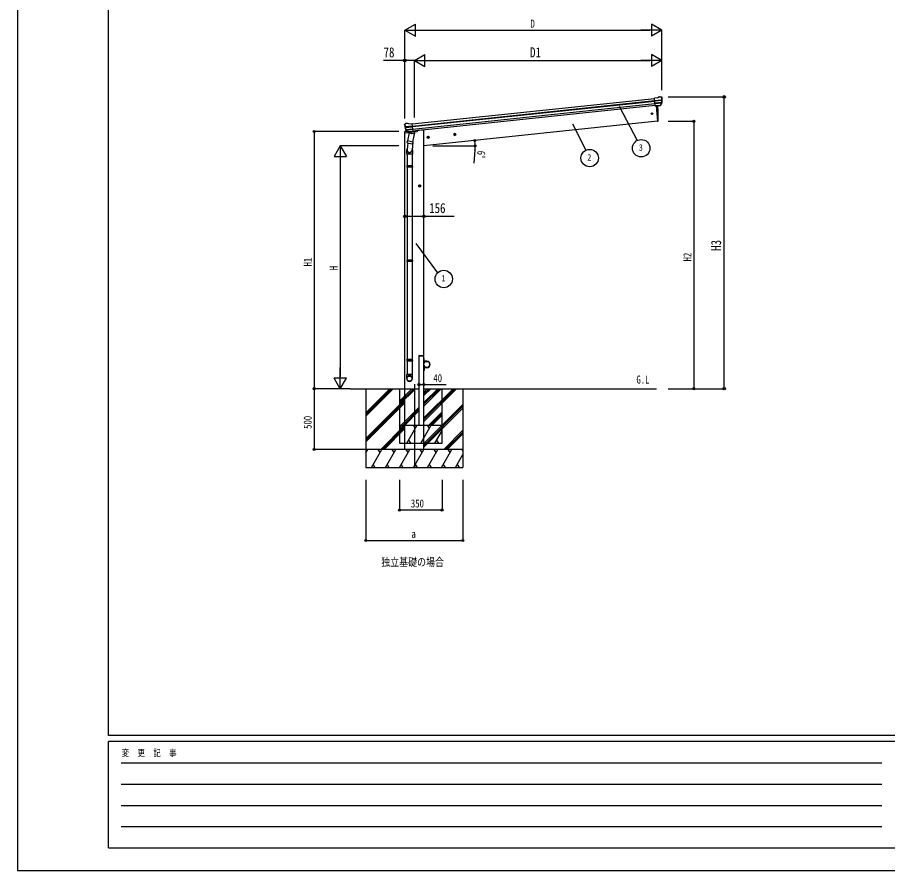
# Model space of a CAD drawing. Units: millimetres, scale not verified. Extents: x -10512 to 10512, y -7425 to 7425.
# Drawn here: x -10512 to -3341, y -7425 to -396 of the extents above; entities that cross this region are included whole.
import ezdxf
from ezdxf.enums import TextEntityAlignment as Align

# ---------------------------------------------------------------- set-up
doc = ezdxf.new("R2010")
doc.units = ezdxf.units.MM
doc.header["$LTSCALE"] = 30
for name, color, linetype in [('0-2_USER1', 3, 'Continuous'), ('0-3_YKK_12', 2, 'Continuous'), ('0-4_YKK_13', 4, 'Continuous'), ('0-5_YKK_A1', 4, 'Continuous'), ('0-6_YKK_D', 6, 'Continuous'), ('0-7_YKK_ZWAK', 7, 'Continuous')]:
    doc.layers.add(name, color=color, linetype=linetype)
doc.styles.add('ＭＳ ゴシック', font='')
doc.styles.get('ＭＳ ゴシック').set_extended_font_data('MS Gothic')

msp = doc.modelspace()

# ---------------------------------------------------------------- linework, layer by layer
at = {"layer": '0-3_YKK_12'}
msp.add_line((-7241.08, -3416.55), (-7241.08, -4109.87), dxfattribs=at)
at = {"layer": '0-4_YKK_13'}
for p, q in [((-5236.28, -1058.27), (-5262.8, -1061.05)), ((-5256.01, -1125.61), (-5262.8, -1061.05)), ((-5260.64, -1081.58), (-5200.9, -1075.3)), ((-5209.96, -1049.47), (-5209.96, -1049.47)), ((-5206.29, -1050.55), (-5206.3, -1050.55)), ((-5206.29, -1050.55), (-5201.98, -1054.05)), ((-5201.98, -1054.05), (-5201.11, -1054.75)), ((-5199.73, -1058.45), (-5200.04, -1056.6)), ((-5200.42, -1081.17), (-5260.03, -1087.44)), ((-5201.26, -1097.93), (-5258.29, -1103.92)), ((-5202.65, -1102.59), (-5257.82, -1108.39)), ((-5212.66, -1120.82), (-5256.04, -1125.38)), ((-5256.01, -1125.61), (-5246.07, -1124.56)), ((-5249.13, -1124.88), (-5235.74, -1252.27)), ((-5246.07, -1124.56), (-5245.8, -1124.62)), ((-5245.8, -1124.62), (-5220.47, -1121.96)), ((-5220.47, -1121.96), (-5220.21, -1121.84)), ((-5220.21, -1121.84), (-5212.52, -1121.03)), ((-5211.21, -1119.17), (-5201.76, -1100.87)), ((-5210.16, -1119.59), (-5200.04, -1101.34)), ((-7321.12, -1281.41), (-7321.2, -1279.54)), ((-7319.84, -1276.65), (-7320.53, -1277.51)), ((-7316.34, -1272.33), (-7319.84, -1276.65)), ((-7316.34, -1272.33), (-7316.34, -1272.32)), ((-7312.98, -1270.5), (-7312.97, -1270.5)), ((-7285.41, -1273.64), (-7258.88, -1270.85)), ((-7252.1, -1335.4), (-7258.88, -1270.85)), ((-5235.74, -1252.27), (-5233.69, -1251.98)), ((-7320.83, -1340), (-7321.73, -1346.84)), ((-7321.73, -1346.84), (-7288, -1343.29)), ((-7301.32, -1335.64), (-7318.17, -1337.41)), ((-7256.73, -1291.38), (-7316.47, -1297.66)), ((-7315.71, -1303.5), (-7256.11, -1297.23)), ((-7298.21, -1339.06), (-7311.9, -1323.3)), ((-7311.41, -1319.71), (-7254.38, -1313.72)), ((-7297.26, -1338.42), (-7310.31, -1322.48)), ((-7309.08, -1323.98), (-7253.91, -1318.18)), ((-7284.77, -1348.34), (-7298.13, -1414)), ((-7287.9, -1339.17), (-7295.59, -1339.97)), ((-7295.5, -1339.74), (-7252.12, -1335.18)), ((-7294.75, -1339.98), (-7293.19, -1339.81)), ((-7293.19, -1339.81), (-7255.65, -1335.87)), ((-7291.39, -1340.28), (-7291.54, -1341.01)), ((-7290.93, -1342.14), (-7266.17, -1351.89)), ((-7287.63, -1339.23), (-7287.9, -1339.17)), ((-7262.3, -1336.57), (-7287.63, -1339.23)), ((-7239.89, -1357.47), (-7284.77, -1348.34)), ((-7282.59, -1345.42), (-7283.25, -1348.65)), ((-7261.78, -1336.9), (-7264.7, -1351.25)), ((-7262.05, -1336.45), (-7262.3, -1336.57)), ((-7252.1, -1335.4), (-7262.05, -1336.45)), ((-7255.65, -1335.87), (-7254.08, -1335.7)), ((-7253.24, -1423.13), (-7239.89, -1357.47)), ((-7252.27, -1333.82), (-7251.34, -1334.01)), ((-7251.34, -1334.01), (-7240.14, -1350.93)), ((-7247.98, -1339.08), (-7218.72, -1336.01)), ((-7240.14, -1350.93), (-7241.41, -1357.16)), ((-7213.86, -1328.46), (-7214.28, -1331.69)), ((-7295.72, -1429.28), (-7301.28, -1485.01)), ((-7300.6, -1426.24), (-7298.11, -1414)), ((-7300.39, -1427.64), (-7300.39, -1427.64)), ((-7299.06, -1428.6), (-7258.1, -1436.94)), ((-7253.24, -1423.13), (-7298.13, -1414)), ((-7252.81, -1420.99), (-7259.46, -1488.73)), ((-7253.26, -1423.12), (-7255.79, -1435.6)), ((-7303.43, -1522.17), (-7303.43, -1487.82)), ((-7257.43, -1487.51), (-7257.43, -1522.17)), ((-7257.43, -1522.17), (-7303.43, -1522.17)), ((-7301.43, -1522.17), (-7301.43, -1618.91)), ((-7259.43, -1522.17), (-7259.43, -1618.91)), ((-7303.43, -1620.91), (-7302.43, -1618.91)), ((-7257.43, -1620.91), (-7303.43, -1620.91)), ((-7257.43, -1628.91), (-7303.43, -1628.91)), ((-7258.43, -1618.91), (-7302.43, -1618.91)), ((-7258.43, -1630.91), (-7302.43, -1630.91)), ((-7301.43, -1630.91), (-7301.43, -2394.79)), ((-7259.43, -1630.91), (-7259.43, -2394.79)), ((-7257.43, -1620.91), (-7258.43, -1618.91)), ((-7257.43, -1628.91), (-7258.43, -1630.91)), ((-7257.43, -1620.91), (-7257.43, -1628.91)), ((-7303.43, -2396.79), (-7302.43, -2394.79)), ((-7257.43, -2396.79), (-7303.43, -2396.79)), ((-7257.43, -2404.79), (-7303.43, -2404.79)), ((-7258.43, -2394.79), (-7302.43, -2394.79)), ((-7258.43, -2406.79), (-7302.43, -2406.79)), ((-7301.43, -2406.79), (-7301.43, -3215.29)), ((-7259.43, -2406.79), (-7259.43, -3215.29)), ((-7257.43, -2396.79), (-7258.43, -2394.79)), ((-7257.43, -2404.79), (-7258.43, -2406.79)), ((-7257.43, -2396.79), (-7257.43, -2404.79)), ((-7303.43, -3217.29), (-7302.43, -3215.29)), ((-7257.43, -3217.29), (-7303.43, -3217.29)), ((-7257.43, -3225.29), (-7303.43, -3225.29)), ((-7258.43, -3215.29), (-7302.43, -3215.29)), ((-7258.43, -3227.29), (-7302.43, -3227.29)), ((-7301.43, -3227.29), (-7301.43, -3337.29)), ((-7259.43, -3227.29), (-7259.43, -3337.29)), ((-7257.43, -3217.29), (-7258.43, -3215.29)), ((-7257.43, -3225.29), (-7258.43, -3227.29)), ((-7257.43, -3217.29), (-7257.43, -3225.29)), ((-7203.58, -3184.84), (-7203.49, -3183.28)), ((-7202.59, -3184.84), (-7203.58, -3184.84)), ((-7202.59, -3184.84), (-7163.58, -3184.84)), ((-7202.49, -3182.34), (-7163.68, -3182.34)), ((-7163.08, -3204.84), (-7161.08, -3204.84)), ((-7163.08, -3204.84), (-7163.08, -3227.54)), ((-7161.08, -3227.54), (-7161.08, -3204.84)), ((-7163.08, -3304.84), (-7163.08, -3282.14)), ((-7138.08, -3227.54), (-7161.08, -3227.54)), ((-7161.08, -3229.54), (-7138.08, -3229.54)), ((-7161.08, -3280.14), (-7138.08, -3280.14)), ((-7161.08, -3282.14), (-7161.08, -3304.84)), ((-7138.08, -3282.14), (-7161.08, -3282.14)), ((-7303.43, -3371.43), (-7303.43, -3337.29)), ((-7257.43, -3337.29), (-7303.43, -3337.29)), ((-7257.43, -3371.43), (-7257.43, -3337.29)), ((-7163.08, -3304.84), (-7161.08, -3304.84))]:
    msp.add_line(p, q, dxfattribs=at)
for points in [[(-5236.28, -1058.27), (-5224.68, -1051.3), (-5224.68, -1051.3)], [(-5223.45, -1050.88), (-5223.45, -1050.88), (-5209.96, -1049.47)], [(-7299.49, -1269.08), (-7299.49, -1269.08), (-7312.97, -1270.5)], [(-7285.41, -1273.64), (-7298.2, -1269.23), (-7298.2, -1269.23)], [(-7303.43, -1620.91), (-7303.43, -1628.91), (-7302.43, -1630.91)], [(-7303.43, -2396.79), (-7303.43, -2404.79), (-7302.43, -2406.79)], [(-7303.43, -3217.29), (-7303.43, -3225.29), (-7302.43, -3227.29)], [(-7162.68, -3183.28), (-7162.58, -3184.84), (-7163.58, -3184.84)]]:
    msp.add_lwpolyline(points, dxfattribs=at)
for centre, radius in [((-5282.54, -1189.72), 6.5), ((-7240.83, -3804.79), 5)]:
    msp.add_circle(centre, radius, dxfattribs=at)
for centre, radius, start, end in [((-5223.13, -1053.87), 3, 96.02369, 120.97631), ((-5209.44, -1054.44), 5, 51.04426, 95.95574), ((-5393.28, -1080.1), 192.44, 1.4271, 6.57578), ((-5155.63, -1073.19), 45.32, 182.67122, 185.64518), ((-5400.62, -1079.56), 202, 354.13916, 6), ((-6130.35, -1212.06), 900, 357.63919, 5.64986), ((-5212.78, -1118.14), 2.99, 285.2717, 331.00739), ((-5204.43, -1099.49), 3, 332.69111, 354.20009), ((-5400.62, -1079.56), 200.2, 354.20009, 359.53883), ((-5200.24, -1082.51), 1.35, 95.1605, 97.91927), ((-5197.63, -1080.95), 2.74, 179.02151, 184.43412), ((-5202.66, -1099.88), 3, 331, 354.13916), ((-7120.23, -1260.3), 202, 186, 197.86084), ((-7127.29, -1262.35), 192.44, 185.42422, 190.5729), ((-7312.45, -1275.47), 5, 96.04426, 140.95574), ((-7299.18, -1272.07), 3, 71.02369, 95.97631), ((-5234.11, -1249.01), 3, 278, 357.63919), ((-7317.86, -1340.4), 3, 96, 172.5), ((-7361.19, -1305), 45.32, 6.35482, 9.32878), ((-7318.49, -1303.86), 2.74, 7.56588, 12.97849), ((-7315.62, -1304.85), 1.35, 94.08073, 96.8395), ((-7120.23, -1260.3), 200.2, 192.46117, 197.79991), ((-7309.64, -1321.33), 3, 197.86084, 221), ((-7307.99, -1320.58), 3, 197.79991, 219.30889), ((-7295.95, -1337.09), 2.99, 220.99261, 266.7283), ((-7294.8, -1339.48), 0.5, 240.73754, 276), ((-7291.88, -1340.18), 0.5, 348.5, 96), ((-7290.56, -1341.21), 1, 168.5, 248.5), ((-7265.7, -1350.97), 1.03, 242.53897, 344.46569), ((-7261.2, -1337.06), 0.604, 93.09842, 164.70595), ((-7254.13, -1335.21), 0.5, 276, 311.26246), ((-7219.24, -1331.04), 5, 276, 352.5), ((-7298.7, -1426.67), 1.95, 167.54017, 209.97766), ((-7298.66, -1426.64), 2, 209.90962, 258.5), ((-7273.43, -1487.82), 30, 177.45142, 180), ((-7257.7, -1434.98), 2, 258.5, 341.96843), ((-7202.49, -3183.34), 1, 90, 176.5), ((-7163.68, -3183.34), 1, 3.5, 90), ((-7161.08, -3227.54), 2, 180, 270), ((-7161.08, -3282.14), 2, 90, 180), ((-7138.08, -3254.84), 27.3, 270, 90), ((-7138.08, -3254.84), 25.3, 270, 90)]:
    msp.add_arc(centre, radius, start, end, dxfattribs=at)
for centre, major_axis, ratio, start_param, end_param in [((-5201.99, -1058.05), (-0.87, 5.91), 0.020485, 0.671432, 1.5691306), ((-5207.38, -1053.53), (5.88, -1.31), 0.24881, 0.460585, 0.4641038), ((-5203, -1057.08), (-2.34, 1.9), 0.995767, 3.9859716, 4.712389), ((-5212.97, -1117.84), (-0.11, 3), 0.642905, 3.2459383, 4.203928), ((-5212.84, -1118.05), (1.66, -2.51), 0.997631, 5.8041905, 5.8929484), ((-5212.91, -1117.94), (3.53, -2.11), 0.650902, 5.2561448, 5.3289554), ((-5210.54, -1117.59), (1.08, 3.13), 0.040856, 2.1135035, 2.1416249), ((-5398.31, -1101.51), (-20.92, 199.05), 0.994373, 4.7113789, 4.7277536), ((-7318.2, -1279.4), (1.9, 2.34), 0.995767, 1.5707963, 2.2972137), ((-7314.65, -1275.02), (-5.48, -2.51), 0.24881, 5.8190815, 5.8226003), ((-7318.99, -1280.56), (-0.38, 5.97), 0.020485, 4.7140547, 5.6117533), ((-7117.92, -1282.25), (-20.92, 199.05), 0.994373, 1.5554317, 1.5718064), ((-7298.25, -1337.01), (-1.71, 2.84), 0.040856, 4.1415604, 4.1696818), ((-7295.81, -1336.76), (-0.51, 2.96), 0.642905, 2.0792573, 3.037247), ((-7295.86, -1336.86), (-3.02, -2.79), 0.650902, 0.9542299, 1.0270405), ((-7295.9, -1336.98), (-1.1, -2.8), 0.997631, 0.3902369, 0.4789948), ((-7280.43, -1487.51), (23, 0), 0.996195, 2.621936, 6.6074797), ((-7280.43, -1487.51), (21, 0), 0.996195, 3.0215498, 6.2247991), ((-7280.43, -3369.69), (-23, 0), 0.996195, 3.1415927, 6.2831853), ((-7280.43, -3371.43), (-23, 0), 0.996195, 3.1415927, 6.2831853), ((-7280.43, -3371.43), (0, -23.43), 0.981806, 4.712389, 7.8539816)]:
    msp.add_ellipse(centre, major_axis=major_axis, ratio=ratio, start_param=start_param, end_param=end_param, dxfattribs=at)
msp.add_ellipse((-7280.43, -3371.43), major_axis=(21, 0), ratio=0.996195, dxfattribs=at)
at = {"layer": '0-5_YKK_A1'}
for p, q in [((-7258.68, -1272.84), (-5262.59, -1063.04)), ((-7256.69, -1291.73), (-5260.6, -1081.94)), ((-7256.26, -1295.91), (-5260.17, -1086.12)), ((-7254.16, -1315.77), (-5258.08, -1105.98)), ((-5256.32, -1122.71), (-7252.4, -1332.51)), ((-5249.13, -1124.88), (-5235.74, -1252.27)), ((-5235.74, -1252.27), (-7163.08, -1454.84)), ((-7318.58, -3954.79), (-7318.58, -1346.5)), ((-7163.08, -3954.79), (-7163.08, -1325.84)), ((-6898.13, -1359.63), (-6918.02, -1361.72)), ((-6908.86, -1353.21), (-6914.93, -1357.62)), ((-6914.93, -1357.62), (-6914.15, -1365.08)), ((-6907.03, -1370.62), (-6909.12, -1350.73)), ((-6902, -1356.26), (-6908.86, -1353.21)), ((-7116.92, -1382.62), (-7136.81, -1384.71)), ((-7127.65, -1376.2), (-7133.72, -1380.62)), ((-7133.72, -1380.62), (-7132.94, -1388.08)), ((-7132.94, -1388.08), (-7126.08, -1391.13)), ((-7125.82, -1393.61), (-7127.91, -1373.72)), ((-7120.8, -1379.26), (-7127.65, -1376.2)), ((-6914.15, -1365.08), (-6907.29, -1368.14)), ((-7187.08, -1784.4), (-7207.08, -1784.4)), ((-7197.08, -1776.89), (-7203.58, -1780.64)), ((-7203.58, -1780.64), (-7203.58, -1788.15)), ((-7203.58, -1788.15), (-7197.08, -1791.9)), ((-7197.08, -1794.4), (-7197.08, -1774.4)), ((-7190.58, -1780.64), (-7197.08, -1776.89)), ((-7203.08, -3184.84), (-7203.08, -3754.84)), ((-7163.08, -3184.84), (-7203.08, -3184.84)), ((-7163.08, -3754.84), (-7163.08, -3204.84)), ((-7769.72, -3454.84), (-7318.58, -3454.84)), ((-7641.08, -3681.42), (-7414.45, -3454.79)), ((-7641.08, -3667.27), (-7428.59, -3454.79)), ((-7641.08, -3653.13), (-7442.74, -3454.79)), ((-7641.08, -3454.84), (-7641.08, -4104.79)), ((-7363.08, -3454.84), (-7363.08, -3904.84)), ((-7363.08, -3557.19), (-7260.73, -3454.84)), ((-7363.08, -3571.33), (-7246.59, -3454.84)), ((-7363.08, -3585.48), (-7232.45, -3454.84)), ((-7363.08, -3454.84), (-7203.08, -3454.84)), ((-7163.08, -3511.78), (-7106.09, -3454.79)), ((-7163.08, -3497.64), (-7120.23, -3454.79)), ((-7163.08, -3483.5), (-7134.37, -3454.79)), ((-7163.08, -3454.84), (-5244.14, -3454.84)), ((-7163.08, -3723.92), (-6894.01, -3454.84)), ((-7163.08, -3709.77), (-6908.15, -3454.84)), ((-7163.08, -3695.63), (-6922.29, -3454.84)), ((-7163.08, -3597.61), (-7020.32, -3454.84)), ((-7163.08, -3583.47), (-7034.46, -3454.84)), ((-7163.08, -3569.32), (-7048.6, -3454.84)), ((-7013.08, -3904.84), (-7013.08, -3454.84)), ((-6841.08, -3454.84), (-6841.08, -4104.79)), ((-7641.08, -3865.26), (-7319.08, -3543.26)), ((-7641.08, -3879.4), (-7319.08, -3557.41)), ((-7641.08, -3893.55), (-7319.08, -3571.55)), ((-7163.08, -3907.76), (-6841.08, -3585.76)), ((-7348.61, -3754.84), (-7203.08, -3609.32)), ((-7334.46, -3754.84), (-7203.08, -3623.47)), ((-7320.32, -3754.84), (-7203.08, -3637.61)), ((-7163.08, -3921.9), (-6841.08, -3599.91)), ((-7163.08, -3936.05), (-6841.08, -3614.05)), ((-7122.33, -3754.84), (-7013.08, -3645.6)), ((-7108.19, -3754.84), (-7013.08, -3659.74)), ((-7094.05, -3754.84), (-7013.08, -3673.88)), ((-7518.53, -3954.84), (-7319.08, -3755.4)), ((-7504.39, -3954.84), (-7319.08, -3769.54)), ((-7490.25, -3954.84), (-7319.08, -3783.68)), ((-7363.08, -3807.96), (-7332.42, -3754.84)), ((-7363.08, -3754.84), (-7013.08, -3754.84)), ((-7347.42, -3780.83), (-7362.42, -3754.84)), ((-7303.55, -3904.84), (-7216.95, -3754.84)), ((-7231.95, -3780.83), (-7246.95, -3754.84)), ((-7188.08, -3904.84), (-7101.48, -3754.84)), ((-7116.48, -3780.83), (-7131.48, -3754.84)), ((-6998.03, -3954.84), (-6841.08, -3797.9)), ((-7072.61, -3904.84), (-7013.08, -3801.74)), ((-6983.89, -3954.84), (-6841.08, -3812.04)), ((-6969.75, -3954.84), (-6841.08, -3826.18)), ((-7363.08, -3904.84), (-7013.08, -3904.84)), ((-7288.55, -3878.87), (-7273.55, -3904.84)), ((-7173.08, -3878.86), (-7158.08, -3904.84)), ((-7057.61, -3878.86), (-7042.61, -3904.84)), ((-6841.08, -3954.79), (-7641.08, -3954.79)), ((-7641.08, -3983.73), (-7624.38, -3954.79)), ((-7639.38, -3980.77), (-7641.08, -3977.81)), ((-7595.51, -4104.79), (-7508.91, -3954.79)), ((-7523.91, -3980.77), (-7538.91, -3954.79)), ((-7480.04, -4104.79), (-7393.43, -3954.79)), ((-7408.44, -3980.77), (-7423.44, -3954.78)), ((-7364.57, -4104.78), (-7277.96, -3954.79)), ((-7292.97, -3980.77), (-7307.97, -3954.79)), ((-7249.1, -4104.79), (-7162.49, -3954.79)), ((-7177.5, -3980.77), (-7192.5, -3954.79)), ((-7133.63, -4104.79), (-7047.02, -3954.79)), ((-7062.02, -3980.77), (-7077.03, -3954.79)), ((-7018.16, -4104.79), (-6931.56, -3954.79)), ((-6946.56, -3980.77), (-6961.56, -3954.79)), ((-6902.69, -4104.79), (-6841.08, -3998.08)), ((-6841.08, -3963.45), (-6846.09, -3954.79)), ((-7580.51, -4078.81), (-7565.51, -4104.79)), ((-7465.04, -4078.81), (-7450.04, -4104.78)), ((-7349.57, -4078.81), (-7334.57, -4104.78)), ((-7234.1, -4078.8), (-7219.1, -4104.79)), ((-7118.63, -4078.81), (-7103.63, -4104.79)), ((-7003.16, -4078.81), (-6988.16, -4104.79)), ((-6887.69, -4078.81), (-6872.69, -4104.79)), ((-7641.08, -4104.79), (-6841.08, -4104.79))]:
    msp.add_line(p, q, dxfattribs=at)
for points in [[(-7163.08, -1325.84), (-7183.08, -1325.84), (-7213.94, -1329.09)], [(-6907.29, -1368.14), (-6901.22, -1363.73), (-6902, -1356.26)], [(-7126.08, -1391.13), (-7120.01, -1386.72), (-7120.8, -1379.26)], [(-7197.08, -1791.9), (-7190.58, -1788.15), (-7190.58, -1780.64)]]:
    msp.add_lwpolyline(points, dxfattribs=at)
for centre, radius in [((-6908.07, -1360.67), 8.5), ((-6908.07, -1360.67), 7.7), ((-6908.07, -1360.67), 6.5), ((-7126.87, -1383.67), 8.5), ((-7126.87, -1383.67), 7.7), ((-7126.87, -1383.67), 6.5), ((-7197.08, -1784.4), 8.5), ((-7197.08, -1784.4), 7.7), ((-7197.08, -1784.4), 6.5), ((-7138.08, -3254.84), 25)]:
    msp.add_circle(centre, radius, dxfattribs=at)
at = {"layer": '0-6_YKK_D'}
for p, q in [((-7319.08, -501.45), (-7232.48, -451.45)), ((-7319.08, -1218.86), (-7319.08, -500.45)), ((-7319.08, -501.45), (-7232.48, -551.45)), ((-7319.08, -501.45), (-7145.88, -501.45)), ((-7232.48, -551.45), (-7232.48, -451.45)), ((-7219.08, -501.45), (-5300.7, -501.45)), ((-5200.7, -501.45), (-5373.9, -501.45)), ((-5200.7, -501.45), (-5287.3, -451.45)), ((-5287.3, -451.45), (-5287.3, -551.45)), ((-5200.7, -501.45), (-5287.3, -551.45)), ((-5200.7, -996.12), (-5200.7, -500.45)), ((-7240.83, -751.45), (-7154.23, -701.45)), ((-7154.23, -801.45), (-7154.23, -701.45)), ((-5200.7, -751.45), (-5287.3, -701.45)), ((-5287.3, -701.45), (-5287.3, -801.45)), ((-7318.58, -1228.87), (-7318.58, -750.45)), ((-7240.83, -1220.7), (-7240.83, -750.45)), ((-7240.83, -1220.7), (-7240.83, -750.45)), ((-7240.83, -751.45), (-7154.23, -801.45)), ((-7240.83, -751.45), (-7067.63, -751.45)), ((-7140.83, -751.45), (-5300.7, -751.45)), ((-5200.7, -751.45), (-5373.9, -751.45)), ((-5200.7, -751.45), (-5287.3, -801.45)), ((-5200.7, -995.12), (-5200.7, -750.45)), ((-5148.87, -1051.45), (-4686, -1051.45)), ((-4687, -3454.84), (-4687, -1051.45)), ((-5553.41, -1128.25), (-5403.51, -1409.65)), ((-5938.61, -1272.5), (-5828.73, -1490.79)), ((-5149.87, -1252.27), (-4936, -1252.27)), ((-4937, -1252.27), (-4937, -3454.84)), ((-7369.08, -1335.36), (-8067.05, -1335.36)), ((-8066.05, -1335.36), (-8066.05, -3454.84)), ((-7851.52, -1454.84), (-7901.52, -1541.45)), ((-7369.08, -1454.84), (-7852.52, -1454.84)), ((-7851.52, -1454.84), (-7801.52, -1541.45)), ((-7851.52, -1454.84), (-7851.52, -1628.05)), ((-7088.72, -1454.84), (-6739.17, -1454.84)), ((-6741.54, -1488.82), (-6750.29, -1597.4)), ((-7901.52, -1541.45), (-7801.52, -1541.45)), ((-7851.52, -1554.84), (-7851.52, -3354.84)), ((-7229.23, -2257.43), (-7049.44, -2500.07)), ((-7851.52, -3454.84), (-7851.52, -3281.64)), ((-7851.52, -3454.84), (-7901.52, -3368.24)), ((-7801.52, -3368.24), (-7901.52, -3368.24)), ((-7851.52, -3454.84), (-7801.52, -3368.24)), ((-7770.72, -3454.84), (-8067.05, -3454.84)), ((-7770.72, -3454.84), (-8067.05, -3454.84)), ((-8066.05, -3454.84), (-8066.05, -3954.84)), ((-7770.72, -3454.84), (-7852.52, -3454.84)), ((-5149.87, -3454.84), (-4936, -3454.84)), ((-5149.87, -3454.84), (-4686, -3454.84)), ((-7642.08, -3954.84), (-8067.05, -3954.84)), ((-7641.08, -4205.79), (-7641.08, -4705.79)), ((-7363.08, -4205.79), (-7363.08, -4455.79)), ((-7013.08, -4205.79), (-7013.08, -4455.79)), ((-6841.08, -4205.79), (-6841.08, -4705.79)), ((-7013.08, -4454.79), (-7363.08, -4454.79)), ((-7641.08, -4704.79), (-6841.08, -4704.79))]:
    msp.add_line(p, q, dxfattribs=at)
for points in [[(-7240.83, -751.45), (-7318.58, -751.45), (-7496.42, -751.45)], [(-7318.58, -2034.4), (-7163.08, -2034.4), (-6913.25, -2034.4)], [(-7203.08, -3421.28), (-7163.08, -3421.28), (-6977.88, -3421.28)]]:
    msp.add_lwpolyline(points, dxfattribs=at)
for centre, radius in [((-7318.58, -751.45), 10.62), ((-4687, -1051.45), 10.62), ((-4937, -1252.27), 8.5), ((-8066.05, -1335.36), 8.5), ((-6742.49, -1410.64), 8.5), ((-5371.28, -1474.04), 72), ((-6740.17, -1454.84), 8.5), ((-5796.35, -1555.1), 72), ((-7318.58, -2034.4), 10.62), ((-7163.08, -2034.4), 10.62), ((-6998.72, -2551.17), 72), ((-7203.08, -3421.28), 8.5), ((-7163.08, -3421.28), 8.5), ((-8066.05, -3454.84), 8.5), ((-8066.05, -3454.84), 8.5), ((-4937, -3454.84), 8.5), ((-4687, -3454.84), 10.62), ((-8066.05, -3954.84), 8.5), ((-7363.08, -4454.79), 8.5), ((-7013.08, -4454.79), 8.5), ((-7641.08, -4704.79), 8.5), ((-6841.08, -4704.79), 8.5)]:
    msp.add_circle(centre, radius, dxfattribs=at)
for start, end in [(0, 6), (355.39249, 0)]:
    msp.add_arc((-7163.08, -1454.84), 422.91, start, end, dxfattribs=at)
at = {"layer": '0-7_YKK_ZWAK'}
for p, q in [((-9762.45, -6312.5), (-9762.45, 6937.5)), ((9737.55, -6312.5), (-9762.45, -6312.5)), ((-3262.45, -6362.5), (-9762.45, -6362.5)), ((-9762.45, -7237.5), (-9762.45, -6362.5)), ((-9656.2, -6537.5), (-3387.45, -6537.5)), ((-9656.2, -6712.5), (-3387.45, -6712.5)), ((-9656.2, -6887.5), (-3387.45, -6887.5)), ((-9656.2, -7062.5), (-3387.45, -7062.5)), ((-9762.45, -7237.5), (-3262.45, -7237.5))]:
    msp.add_line(p, q, dxfattribs=at)
msp.add_lwpolyline([(-10512.5, -7425), (10512.5, -7425), (10512.5, 7425), (-10512.5, 7425)], close=True, dxfattribs=at)

# ---------------------------------------------------------------- texts
at = {"layer": '0-2_USER1', "style": 'ＭＳ ゴシック', "width": 0.8}
for s, p in [('G.L', (-5410.65, -3432.38)), ('独立基礎の場合', (-7514.04, -4936.33))]:
    msp.add_text(s, height=65.98, dxfattribs=at).set_placement(p, align=Align.BOTTOM_LEFT)
at = {"layer": '0-6_YKK_D', "style": 'ＭＳ ゴシック', "width": 0.8}
for s, height, p in [('D', 65.98, (-6283.89, -500.65)), ('78', 82.48, (-7494.75, -749.78)), ('D1', 82.48, (-6286.77, -749.78)), ('3', 52.79, (-5390.48, -1510.04)), ('2', 52.79, (-5815.55, -1591.1)), ('156', 82.48, (-7118.92, -2032.73)), ('1', 52.79, (-7017.92, -2587.17)), ('40', 65.98, (-7084.28, -3420.48)), ('350', 65.98, (-7269.68, -4453.12)), ('a', 65.98, (-7265.08, -4703.99))]:
    msp.add_text(s, height=height, dxfattribs=at).set_placement(p, align=Align.BOTTOM_LEFT)
for s, height, rotation, p in [('6°', 65.98, 265.392, (-6740.01, -1490.61)), ('H3', 82.48, 90, (-4688.34, -2319.15)), ('H2', 65.98, 90, (-4937.8, -2406.36)), ('H1', 65.98, 90, (-8066.85, -2447.9)), ('H', 65.98, 90, (-7852.32, -2478.84)), ('500', 65.98, 90, (-8067.72, -3786.44))]:
    msp.add_text(s, height=height, rotation=rotation, dxfattribs=at).set_placement(p, align=Align.BOTTOM_LEFT)
at = {"layer": '0-7_YKK_ZWAK', "style": 'ＭＳ ゴシック', "width": 0.8}
msp.add_text('変  更  記  事', height=54.99, dxfattribs=at).set_placement((-9653.28, -6500), align=Align.BOTTOM_LEFT)

doc.saveas('drawing.dxf')
